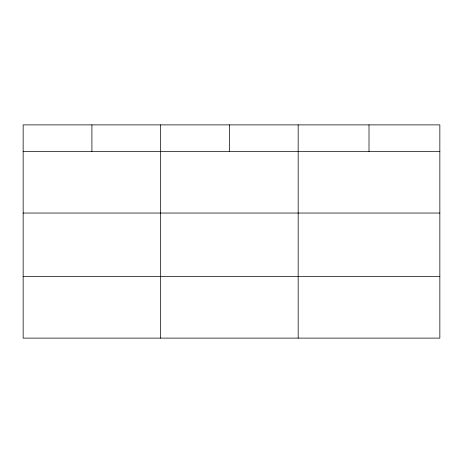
<?xml version="1.0" encoding="UTF-8"?>
<svg xmlns="http://www.w3.org/2000/svg" width="463" height="463" viewBox="0 0 463 463"><rect width="100%" height="100%" fill="white"/><g stroke="black" fill="none" stroke-linecap="round" stroke-linejoin="round"><path stroke-width="0.69" d="M439.85 213.049L439.85 124.883L23.15 124.883L23.15 338.117L439.85 338.117L439.85 213.049L23.15 213.049M23.15 151.453L439.85 151.453M23.15 276.521L439.85 276.521M369.011 124.883L369.011 151.453M298.172 124.883L298.172 338.117M229.416 124.883L229.416 151.453M160.661 124.883L160.661 338.117M91.906 124.883L91.906 151.453"/></g></svg>
